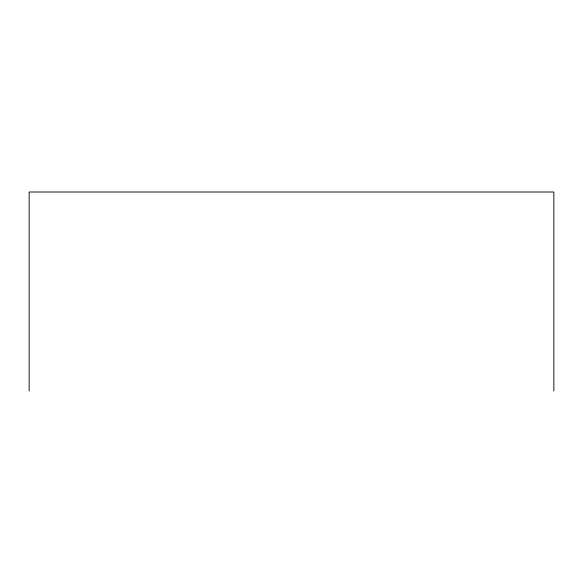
<?xml version="1.0" encoding="UTF-8"?>
<svg xmlns="http://www.w3.org/2000/svg" width="583" height="583" viewBox="0 0 583 583"><rect width="100%" height="100%" fill="white"/><g stroke="black" fill="none" stroke-linecap="round" stroke-linejoin="round"><path stroke-width="0.87" d="M553.85 390.989L553.85 192.011L29.15 192.011L29.15 390.989"/></g></svg>
